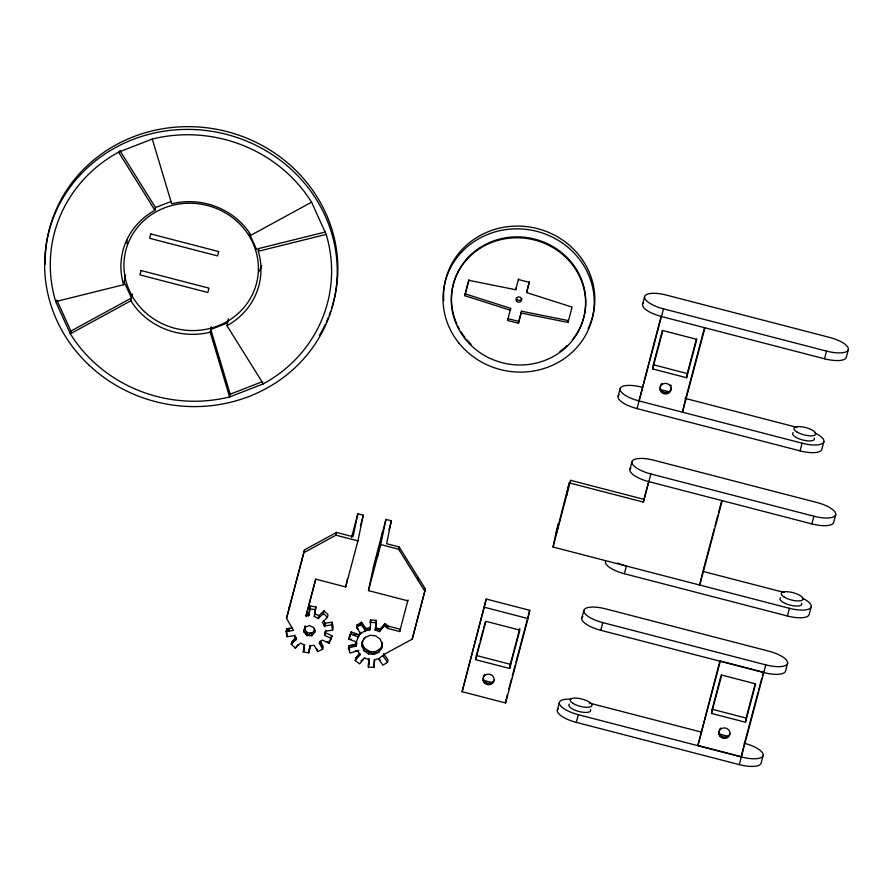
<?xml version="1.0" encoding="UTF-8"?>
<svg xmlns="http://www.w3.org/2000/svg" width="893" height="893" viewBox="0 0 893 893"><rect width="100%" height="100%" fill="white"/><g stroke="black" fill="none" stroke-linecap="round" stroke-linejoin="round"><path stroke-width="1.34" d="M304.39 645.014L300.483 643.116L295.293 648.084L291.274 644.3L296.465 639.332L294.88 637.2L294.924 635.057M374.636 660.039L373.966 667.395L368.363 667.071L368.653 659.492L364.578 657.985L361.006 660.853M360.884 633.706L356.463 627.399L356.943 625.1L361.107 624.542C369.758 632.545 370.729 630.96 370.528 620.021L376.132 620.334L375.373 630.078L380.016 629.319L384.381 625.848L384.861 623.548L388.265 626.149L400.187 629.241L399.707 631.53L387.785 628.438L384.381 625.848L379.536 631.608L374.96 629.922M368.363 667.071L369.088 658.465M370.439 622.488L370.528 620.021M373.966 667.395L374.245 659.793L378.431 658.788L385.285 653.765L412.209 639.142L425.392 589.023L399.104 546.929L386.613 543.692L391.402 520.764L385.966 519.358L373.743 565.392L368.463 590.619L407.867 600.833M375.373 630.078L376.132 620.334M362.402 641.319L362.424 644.009L364.657 648.597L364.177 650.897L378.576 652.426L379.056 650.126L382.092 646.097L382.081 643.406L379.849 638.808L375.506 635.838L370.238 635.28L365.438 637.289L362.402 641.319L361.944 646.298L364.177 650.897L368.508 653.866L373.776 654.424L378.576 652.426L381.612 648.385L382.438 642.357M362.77 640.27L361.944 646.298L373.776 654.424L374.256 652.136L381.612 648.385L382.081 643.406M315.675 579.066L306.009 616.036L308.788 615.59L310.384 606.046L315.932 606.905L314.325 616.494L318.701 618.615M314.325 616.494L315.932 606.905M310.161 645.449L308.889 652.85L303.341 651.979L304.558 644.69L303.341 651.979L303.921 649.233M308.788 615.59L310.384 606.046L309.804 608.792L315.352 609.662M310.105 645.55L308.889 652.85L309.938 645.873L314.213 645.282L317.707 651.577L322.652 649.211L323.233 646.454L320.319 641.185M56.839 300.081L70.893 331.069L70.324 333.826A140.994 132.901 11.8 0 0 229.613 396.939L263.301 383.856A140.994 132.901 11.8 0 0 326.179 234.401L311.568 202.175A140.994 132.901 11.8 0 0 152.268 139.051L118.579 152.145A140.994 132.901 11.8 0 0 55.701 301.6L70.324 333.826L130.88 300.774L132.309 293.942M55.701 301.6L123.602 284.722L125.6 275.167M123.602 284.722A70.201 66.182 11.8 0 1 154.913 210.313L155.482 207.556L119.885 150.549M227.548 322.931L210.77 329.45L230.193 394.193L229.613 396.939L210.201 332.207L211.34 326.726M263.301 383.856L226.967 325.688L228.396 318.846M226.967 325.688A70.201 66.182 11.8 0 0 258.278 251.268L258.858 248.511L325.42 231.979M294.88 637.2L294.4 635.671L287.077 636.72L286.106 631.474L293.551 630.402L286.519 618.347L304.558 549.854L336.494 532.429L353.059 536.726L357.847 513.799L363.284 515.205L357.926 540.89L345.691 586.935L315.809 579.177L306.009 616.036L309.369 612.832L308.677 615.567L309.369 612.832M289.053 608.836L289.622 606.079M301.611 561.563L302.18 558.806M286.519 618.347L304.558 549.854M289.098 631.038L289.678 628.292L286.106 631.474L286.675 628.728L291.899 627.969M314.559 628.516L314.805 632.155L311.746 635.671L306.891 635.537L307.46 632.78L304.457 629.096L305.004 626.875M303.988 552.611L335.913 535.186L336.494 532.429M323.969 610.812L318.89 615.679L318.31 618.425L323.4 613.569L323.969 610.812L327.999 614.585L327.418 617.342L322.373 622.175L324.784 626.819M331.616 624.921L332.196 622.175L324.929 623.225L324.349 625.971L331.616 624.921L332.587 630.168L325.353 631.217L324.661 635.303L331.336 638.54L328.881 643.25L322.228 640.024L319.158 642.893L322.652 649.211L320.152 641.431M327.139 641.542L328.881 643.25L329.45 640.493M332.587 630.168L333.167 627.422L332.196 622.175M331.336 638.54L331.906 635.783L325.231 632.545L324.661 635.303L325.744 630.302M345.691 586.935L347.388 578.82M369.769 629.721L370.249 627.422L369.657 629.71L364.612 631.139L358.718 634.677L351.217 631.909L348.817 639.142L356.296 641.9L356.195 646.019L348.482 647.938L350.023 653.073L358.841 650.35M351.462 639.299L348.817 639.142L351.217 631.909M356.53 641.676L356.675 643.73L348.962 645.65L348.482 647.938L349.833 649.836M360.136 632.724L356.296 641.9M361.107 624.542L361.587 622.242L366.03 628.583L365.55 630.871L361.107 624.542L356.463 627.399L358.417 629.007M364.578 657.985L359.633 663.867L355.224 660.496L355.693 658.197L359.823 653.308M377.304 557.366L382.572 532.139M368.463 590.619L380.697 544.574L385.966 519.358M369.657 629.71L370.137 627.422L366.03 628.583M368.508 653.866L368.988 651.577M379.536 631.608L380.016 629.319L384.861 623.548M424.912 591.311L398.635 549.228L399.104 546.929M387.785 628.438L388.265 626.149L384.381 625.848M380.418 660.418L378.431 658.788L382.907 665.173L387.551 662.305L388.031 660.016L383.555 653.62M465.164 293.842L510.673 308.375L510.283 310.206L464.773 295.683L468.892 279.777M417.779 579.892L418.259 577.604M412.209 639.142L425.392 589.023M507.57 320.442L507.95 318.611L518.822 321.424L518.431 323.255L507.57 320.442L510.673 308.375M464.773 295.683L468.858 280.335L515.719 289.745L516.109 287.914M521.155 313.03L521.534 311.199L568.406 320.609L568.026 322.44L521.155 313.03L518.431 323.255M568.026 322.44L572.1 307.103L526.591 292.569L529.348 281.775M462.116 691.707L486.261 599.036L529.728 610.31L528.009 618.559L505.583 702.97L462.116 691.707L486.261 599.036M475.701 659.681L476.561 655.551L510.528 664.359L509.669 668.489L475.701 659.681L485.892 621.316L519.86 630.112L509.669 668.489M505.583 702.97L507.313 694.721M802.305 598.12A21.052 7.021 14.9 0 1 810.174 608.323A21.052 7.021 14.9 0 1 789.434 608.312L553.057 547.029L556.306 531.435L558.348 523.767L556.428 532.942L569.221 482.845L566.542 495.682M643.395 502.1L643.976 499.354L570.616 480.334L570.035 483.091L643.395 502.1L650.874 473.971A21.052 7.021 14.9 0 1 631.931 461.804L629.889 469.484M814.941 433.005A21.052 7.021 14.9 0 1 822.821 443.207A21.052 7.021 14.9 0 1 802.07 443.196L639.053 400.935L661.066 316.312M652.638 368.921L653.509 364.791L687.465 373.598L686.605 377.717L652.638 368.921L662.829 330.544L696.797 339.351L686.605 377.717M684.25 403.949L682.531 412.209L704.945 327.798M701.251 577.994L699.766 585.071L722.191 500.66M582.861 616.527A21.052 7.021 14.9 0 0 600.743 630.291L763.761 672.552A21.052 7.021 14.9 0 0 785.572 670.956L787.615 663.276A21.052 7.021 14.9 0 1 765.803 664.872L741.391 756.728L697.913 745.454L719.925 660.831M711.498 713.44L712.368 709.31L746.325 718.117L745.465 722.236L711.498 713.44L721.689 675.063L755.657 683.871L745.465 722.236M741.391 756.728L743.11 748.468M305.283 625.848L303.877 631.853L306.891 635.537L312.327 632.914L314.615 630.279M351.563 537.474L357.847 513.799M360.493 525.731L363.284 515.205M388.957 529.973L391.402 520.764M399.707 631.53L407.989 599.873M515.719 289.745L518.487 278.962M518.822 321.424L521.534 311.199M526.591 292.569L529.303 282.333L518.442 279.52M476.248 655.842L479.452 643.808M480.155 641.141L483.001 630.436M483.716 627.768L485.133 622.421M510.216 664.649L519.804 628.549M509.847 666.915L510.528 664.359M508.731 689.351L511.577 678.635M512.292 675.956L515.138 665.24M515.853 662.561L529.728 610.31M553.057 547.029L570.616 480.334M618.079 396.447L620.11 388.779A21.052 7.021 14.9 0 1 641.933 387.182M642.536 304.368L644.579 296.688A21.052 7.021 14.9 0 1 666.39 295.092L829.407 337.353A21.052 7.021 14.9 0 1 848.35 349.52L846.307 357.189A21.052 7.021 14.9 0 1 824.496 358.785L661.479 316.524A21.052 7.021 14.9 0 1 643.607 302.76M823.893 441.6L821.85 449.279A21.052 7.021 14.9 0 1 800.039 450.876L637.022 408.614L663.521 308.855A21.052 7.021 14.9 0 1 644.579 296.688M557.344 710.214L559.375 702.534M581.801 618.123L583.843 610.455A21.052 7.021 14.9 0 1 605.655 608.859L768.672 651.12A21.052 7.021 14.9 0 1 787.615 663.276M653.196 365.081L662.427 330.321M744.215 743.199A21.052 7.021 14.9 0 1 763.147 755.366L761.115 763.035A21.052 7.021 14.9 0 1 739.304 764.631L576.275 722.37L578.318 714.701A21.052 7.021 14.9 0 1 559.699 704.499A21.052 7.021 14.9 0 1 570.806 699.219M600.743 630.291L602.775 622.611A21.052 7.021 14.9 0 1 583.843 610.455M643.976 499.354L648.731 481.45M811.246 606.715L809.203 614.395A21.052 7.021 14.9 0 1 787.392 615.991L624.374 573.73L626.406 566.05A21.052 7.021 14.9 0 1 617.543 563.003M687.152 373.888L696.395 339.117M684.607 402.609L704.544 327.575M701.496 576.811L714.311 528.578M715.014 525.899L717.872 515.183M718.575 512.504L721.778 500.448M697.913 745.454L720.338 661.043L763.805 672.317M712.056 709.6L721.287 674.829M800.039 450.876L802.07 443.196M824.496 358.785L826.538 351.116A21.052 7.021 14.9 0 0 848.35 349.52M746.012 718.407L755.255 683.636M745.644 720.673L746.325 718.117M743.467 747.128L758.057 692.198M758.771 689.519L761.617 678.803M762.332 676.124L763.403 672.094M739.304 764.631L741.335 756.963A21.052 7.021 14.9 0 0 763.147 755.366M787.392 615.991L789.434 608.312M811.849 523.901L813.891 516.232A21.052 7.021 14.9 0 0 835.703 514.636L833.671 522.305A21.052 7.021 14.9 0 1 811.849 523.901L648.831 481.64A21.052 7.021 14.9 0 1 630.96 467.876M361.029 632.289L358.238 636.966L350.737 634.209L349.297 636.854M328.881 643.25L331.906 635.783L330.678 638.138M314.771 630.447L311.746 635.671L312.327 632.914L307.46 632.78M296.219 637.691L291.274 644.3L291.844 641.554L296.175 637.412M295.293 648.084L297.771 644.779M355.224 660.496L360.169 654.614L357.713 651.164L355.314 651.03M355.693 658.197L360.169 654.614M363.741 638.45L365.438 637.289M356.943 625.1L361.587 622.242M70.893 331.069L131.45 298.028L124.172 281.976M311.568 202.175L251 235.216A70.201 66.182 11.8 0 0 171.679 203.794L152.268 139.051M155.482 207.556L170.965 201.539M258.858 248.511L256.548 249.415L249.27 233.363M230.193 394.193L262.575 381.601M258.278 251.268L326.179 234.401M665.374 393.154L669.415 392.15M489.777 683.591L492.478 682.922M306.589 613.29L309.257 612.821M348.962 645.65L356.195 646.019L356.675 643.73L355.983 642.949M370.048 622.321L375.652 622.633L375.853 627.779M350.737 634.209L358.718 634.677M663.521 308.855L826.538 351.116M660.05 389.471L669.058 391.815M685.043 398.356L796.869 427.345M650.874 473.971L813.891 516.232M703.383 571.509L784.221 592.461M380.697 544.574L398.635 549.228M335.913 535.186L357.926 540.89M602.775 622.611L765.803 664.872M484.531 607.285L528.009 618.559M718.91 733.99L727.918 736.334M589.28 703.037L701.094 732.026M483.113 680.243L492.121 682.576M578.318 714.701L741.335 756.963M375.44 627.634L380.016 629.319M314.905 613.748L319.281 615.869M660.005 389.716L663.03 392.552M718.865 734.236L721.879 737.071M483.068 680.477L485.078 682.364M323.4 613.569L327.418 617.342M383.075 655.909L387.551 662.305M118.579 152.145L154.913 210.313M323.657 620.735L325.353 624.062M306.891 635.537L304.457 629.096L303.877 631.853L304.993 627.399L309.38 625.524L313.744 627.634L314.805 632.155M316.87 648.999L317.707 651.577M287.166 631.351L286.675 628.728L287.077 636.72M368.653 659.492L368.842 664.783M210.201 332.207A70.201 66.182 11.8 0 1 130.88 300.774M45.23 264.283A146.653 138.236 11.8 0 1 211.82 128.48A146.653 138.236 11.8 0 1 331.504 308.688M330.611 311.322A146.653 138.236 11.8 0 1 329.182 315.274M328.144 317.875A146.653 138.236 11.8 0 1 326.492 321.748M325.32 324.293A146.653 138.236 11.8 0 1 319.437 335.377M261.805 265.813A70.201 66.182 11.8 0 1 258.825 271.807M127.208 244.247A70.201 66.182 11.8 0 1 126.929 240.239M494.153 679.986A5.615 5.291 11.8 0 1 485.926 682.486A5.615 5.291 11.8 0 1 484.866 674.282M835.703 514.636A21.052 7.021 14.9 0 0 816.771 502.469L653.743 460.208A21.052 7.021 14.9 0 0 631.931 461.804M801.568 603.21A11.229 3.739 14.9 0 1 790.104 605.108A11.229 3.739 14.9 0 1 780.571 597.763M624.374 573.73A21.052 7.021 14.9 0 1 605.432 561.563M639.053 400.935A21.052 7.021 14.9 0 1 620.11 388.779M671.38 388.154A5.615 5.291 11.8 0 1 663.376 392.005A5.615 5.291 11.8 0 1 661.813 383.51M670.777 384.916A5.615 5.291 11.8 0 1 671.223 385.955M814.204 438.095A11.229 3.739 14.9 0 1 802.74 439.992A11.229 3.739 14.9 0 1 793.207 432.647M637.022 408.614A21.052 7.021 14.9 0 1 619.139 394.851M590.452 709.589A11.229 3.739 14.9 0 1 578.988 711.487A11.229 3.739 14.9 0 1 569.455 704.142M576.275 722.37A21.052 7.021 14.9 0 1 558.404 708.607M729.961 733.745A5.615 5.291 11.8 0 1 719.144 730.943M719.434 729.871A5.615 5.291 11.8 0 1 720.662 728.029M443.743 300.662A75.793 71.451 11.8 0 1 532.619 227.536A75.793 71.451 11.8 0 1 588.208 328.557M452.137 307.817A67.299 63.436 11.8 0 1 535.465 239.291A67.299 63.436 11.8 0 1 572.246 339.954M566.977 345.68A67.299 63.436 11.8 0 1 559.956 351.518M471.069 344.296A67.299 63.436 11.8 0 1 466.548 339.429M464.896 337.398A67.299 63.436 11.8 0 1 461.112 331.995M459.114 328.579A67.299 63.436 11.8 0 1 457.919 326.258M456.814 323.913A67.299 63.436 11.8 0 1 452.338 309.067M521.925 298.418A2.802 2.646 11.8 0 1 516.4 297.704M141.072 270.534L139.911 274.888L207.846 292.491L208.995 288.149L141.072 270.534M150.783 233.955L149.633 238.308L217.557 255.911L218.718 251.569L150.783 233.955M144.443 311.612A67.377 63.503 11.8 0 0 256.38 283.807A67.377 63.503 11.8 0 0 172.684 205.278A67.377 63.503 11.8 0 0 144.443 311.612M89.233 365.326A146.653 138.236 11.8 0 0 332.877 304.792A146.653 138.236 11.8 0 0 150.716 133.872A146.653 138.236 11.8 0 0 89.233 365.326M484.307 682.743A5.615 5.291 11.8 0 0 493.862 681.37A5.615 5.291 11.8 0 0 487.634 674.182A5.615 5.291 11.8 0 0 484.307 682.743M783.998 596.926A11.229 3.739 14.9 0 0 802.528 599.996A11.229 3.739 14.9 0 0 790.16 592.048A11.229 3.739 14.9 0 0 783.998 596.926M661.255 391.982A5.615 5.291 11.8 0 0 670.81 390.598A5.615 5.291 11.8 0 0 664.582 383.421A5.615 5.291 11.8 0 0 661.255 391.982M796.645 431.81A11.229 3.739 14.9 0 0 815.175 434.88A11.229 3.739 14.9 0 0 802.796 426.932A11.229 3.739 14.9 0 0 796.645 431.81M572.882 703.304A11.229 3.739 14.9 0 0 591.412 706.374A11.229 3.739 14.9 0 0 579.044 698.426A11.229 3.739 14.9 0 0 572.882 703.304M720.115 736.502A5.615 5.291 11.8 0 0 729.67 735.118A5.615 5.291 11.8 0 0 723.442 727.94A5.615 5.291 11.8 0 0 720.115 736.502M516.88 301.421A2.802 2.646 11.8 0 0 521.534 300.26A2.802 2.646 11.8 0 0 518.052 296.989A2.802 2.646 11.8 0 0 516.88 301.421M459.024 343.213A75.793 71.451 11.8 0 0 588.733 328.892A75.793 71.451 11.8 0 0 508.128 229.311A75.793 71.451 11.8 0 0 459.024 343.213M465.521 339.34A67.299 63.436 11.8 0 0 580.684 326.626A67.299 63.436 11.8 0 0 509.11 238.208A67.299 63.436 11.8 0 0 465.521 339.34"/></g></svg>
